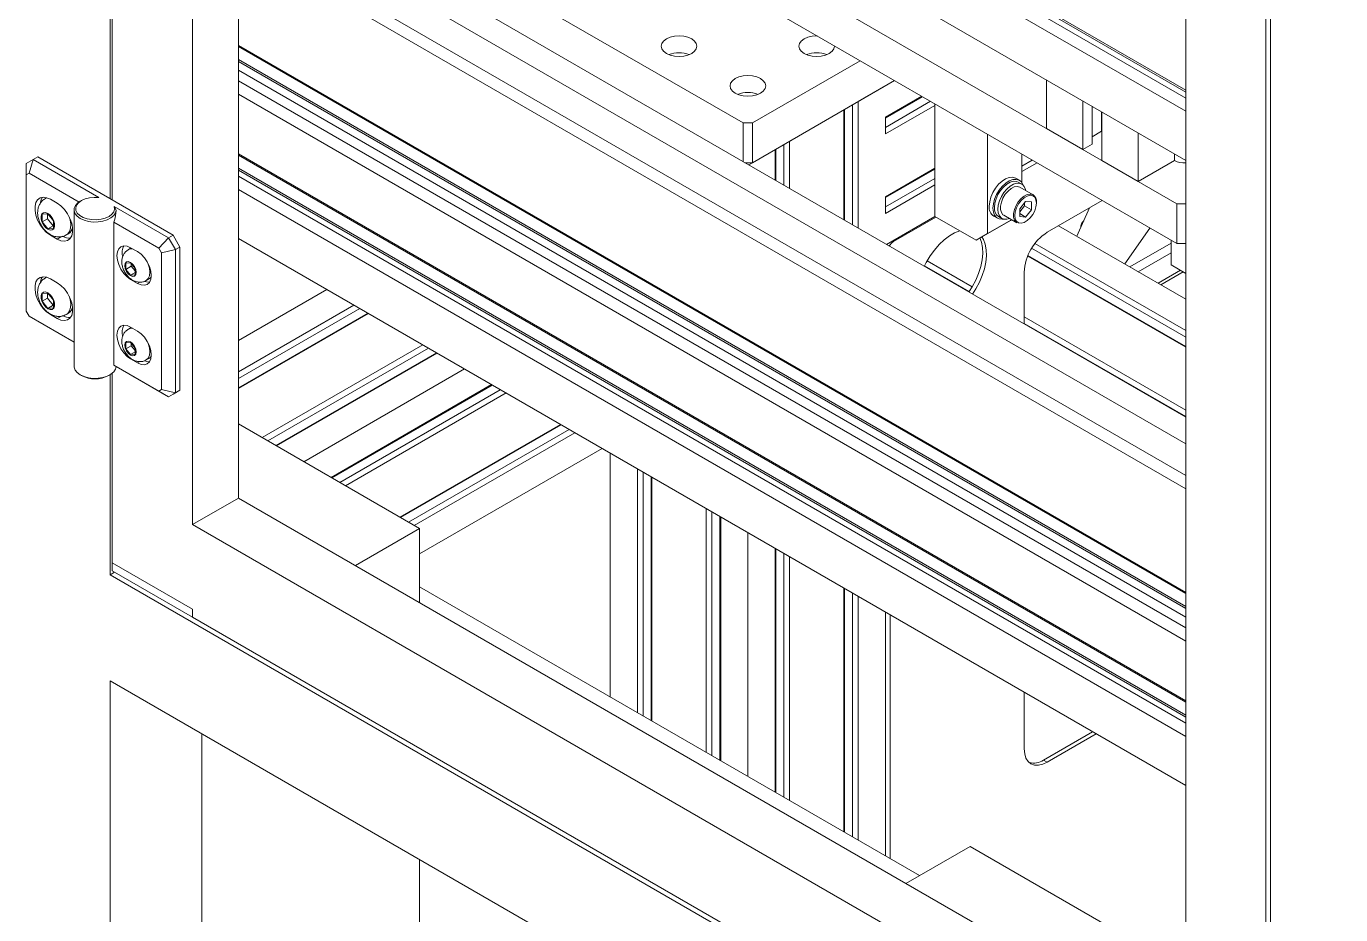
# Model space of a CAD drawing. Header units: millimetres. Extents: x 169 to 14583, y -399 to 10804.
# Drawn here: x 10261.3 to 10666.5, y 7561.4 to 7835.3 of the extents above; entities that cross this region are included whole.
import ezdxf

# ---------------------------------------------------------------- set-up
doc = ezdxf.new("R2010")
doc.units = ezdxf.units.MM
doc.header["$LTSCALE"] = 35

msp = doc.modelspace()

# ---------------------------------------------------------------- linework, layer by layer
at = {"color": 7, "linetype": 'Continuous', "lineweight": 18}
for p, q in [((10287.124, 8173.822), (10287.124, 7782.134)), ((10287.831, 8174.306), (10287.831, 7781.726)), ((10312.58, 8174.64), (10312.58, 7681.702)), ((10326.722, 8166.476), (10326.722, 7689.866)), ((10328.178, 7980.884), (10618.757, 7813.136)), ((10329.768, 7981.802), (10618.757, 7814.973)), ((10330.3, 7982.109), (10618.757, 7815.587)), ((10326.722, 7977.643), (10618.757, 7809.054)), ((10326.722, 7962.536), (10618.757, 7793.948)), ((10326.722, 7895.307), (10482.356, 7805.461)), ((10326.722, 7883.357), (10618.757, 7714.769)), ((10326.722, 7875.196), (10618.757, 7706.608)), ((10618.757, 7504.95), (10618.757, 7865.994)), ((10326.722, 7865.399), (10618.757, 7696.811)), ((10326.722, 7861.317), (10618.757, 7692.728)), ((10477.407, 7860.571), (10616, 7780.563)), ((10643.506, 7464.534), (10643.506, 7851.348)), ((10644.92, 7850.89), (10644.92, 7463.717)), ((10477.407, 7848.323), (10616, 7768.315)), ((10326.722, 7829.39), (10618.757, 7660.802)), ((10326.722, 7829.063), (10618.757, 7660.475)), ((10326.722, 7824.981), (10618.757, 7656.392)), ((10326.722, 7824.367), (10618.757, 7655.779)), ((10326.722, 7821.714), (10618.757, 7653.126)), ((10485.185, 7805.461), (10518.419, 7824.647)), ((10326.722, 7818.448), (10618.757, 7649.86)), ((10485.185, 7793.213), (10529.027, 7818.523)), ((10529.027, 7818.523), (10517.818, 7812.052)), ((10575.836, 7803.749), (10575.836, 7818.726)), ((10326.722, 7814.366), (10618.757, 7645.777)), ((10526.197, 7807.213), (10537.408, 7813.685)), ((10526.197, 7806.967), (10537.621, 7813.562)), ((10513.363, 7809.48), (10496.605, 7799.806)), ((10513.363, 7775.612), (10513.363, 7809.48)), ((10513.575, 7775.489), (10513.575, 7809.603)), ((10516.05, 7774.061), (10516.05, 7811.031)), ((10517.818, 7773.04), (10517.818, 7812.052)), ((10526.197, 7804.11), (10540.095, 7812.133)), ((10526.197, 7802.069), (10541.4, 7810.845)), ((10541.4, 7811.38), (10541.4, 7776.673)), ((10587.044, 7797.279), (10587.044, 7812.256)), ((10589.872, 7798.912), (10589.872, 7810.623)), ((10592.806, 7802.932), (10592.806, 7808.929)), ((10592.913, 7793.891), (10592.913, 7808.868)), ((10482.356, 7805.461), (10485.185, 7805.461)), ((10482.356, 7793.512), (10482.356, 7805.461)), ((10485.185, 7805.461), (10485.185, 7793.213)), ((10526.197, 7802.069), (10526.197, 7807.213)), ((10557.663, 7771.367), (10557.663, 7801.992)), ((10575.836, 7803.749), (10587.044, 7797.279)), ((10589.872, 7801.238), (10592.806, 7802.932)), ((10604.12, 7787.421), (10604.12, 7802.398)), ((10492.15, 7797.234), (10484.029, 7792.546)), ((10492.15, 7787.858), (10492.15, 7797.234)), ((10492.362, 7787.736), (10492.362, 7797.356)), ((10494.837, 7786.307), (10494.837, 7798.785)), ((10496.605, 7785.286), (10496.605, 7799.806)), ((10587.044, 7797.279), (10589.872, 7798.912)), ((10261.315, 7792.951), (10263.436, 7794.176)), ((10261.315, 7792.951), (10261.315, 7789.488)), ((10263.436, 7794.176), (10262.193, 7789.995)), ((10264.85, 7794.993), (10263.436, 7794.176)), ((10263.436, 7794.176), (10283.718, 7782.468)), ((10306.57, 7770.909), (10264.85, 7794.993)), ((10326.722, 7795.912), (10618.757, 7627.324)), ((10326.722, 7795.585), (10618.757, 7626.997)), ((10485.185, 7793.213), (10482.873, 7793.213)), ((10568.27, 7787.027), (10568.27, 7795.868)), ((10571.46, 7794.027), (10568.27, 7792.185)), ((10572.946, 7793.169), (10568.27, 7790.47)), ((10592.913, 7793.891), (10604.12, 7787.421)), ((10604.12, 7787.421), (10615.328, 7793.891)), ((10615.328, 7793.891), (10615.328, 7795.928)), ((10262.193, 7789.995), (10261.315, 7789.488)), ((10261.315, 7789.488), (10261.315, 7747.424)), ((10277.592, 7781.106), (10262.193, 7789.995)), ((10326.722, 7791.503), (10618.757, 7622.914)), ((10326.722, 7790.889), (10618.757, 7622.3)), ((10326.722, 7789.052), (10618.757, 7620.464)), ((10526.197, 7782.717), (10541.4, 7791.493)), ((10526.197, 7782.471), (10541.4, 7791.247)), ((10567.473, 7787.787), (10566.341, 7788.44)), ((10326.722, 7784.97), (10618.757, 7616.382)), ((10526.197, 7779.614), (10541.4, 7788.39)), ((10526.197, 7777.573), (10541.4, 7786.349)), ((10568.208, 7786.611), (10567.148, 7787.224)), ((10571.689, 7783.332), (10567.658, 7785.659)), ((10267.186, 7782.21), (10267.654, 7782.412)), ((10267.576, 7782.435), (10267.187, 7782.21)), ((10270.861, 7780.705), (10268.739, 7781.929)), ((10278.285, 7781.522), (10277.931, 7781.318)), ((10526.197, 7777.573), (10526.197, 7782.717)), ((10569.401, 7781.276), (10567.604, 7779.04)), ((10569.077, 7779.943), (10569.077, 7780.873)), ((10569.401, 7781.276), (10571.199, 7781.115)), ((10571.199, 7778.718), (10571.199, 7781.115)), ((10593.031, 7781.574), (10576.048, 7771.77)), ((10616, 7780.563), (10618.757, 7780.563)), ((10616, 7768.315), (10616, 7780.563)), ((10267.962, 7777.509), (10266.194, 7777.351)), ((10266.194, 7777.351), (10266.194, 7774.994)), ((10267.863, 7777.5), (10267.863, 7775.957)), ((10269.729, 7775.31), (10267.962, 7777.509)), ((10276.028, 7778.665), (10276.028, 7730.489)), ((10288.409, 7779.76), (10305.155, 7770.092)), ((10288.409, 7779.76), (10289.027, 7778.587)), ((10541.4, 7776.673), (10526.462, 7768.05)), ((10541.753, 7776.469), (10528.672, 7768.917)), ((10541.4, 7776.673), (10554.128, 7769.325)), ((10559.592, 7776.748), (10560.723, 7776.095)), ((10561.048, 7776.658), (10562.109, 7776.046)), ((10562.659, 7776.998), (10566.689, 7774.671)), ((10569.077, 7779.943), (10567.604, 7778.11)), ((10567.604, 7779.04), (10567.604, 7776.643)), ((10567.604, 7777.52), (10569.401, 7776.482)), ((10569.401, 7776.482), (10567.604, 7776.643)), ((10569.077, 7779.943), (10571.199, 7778.718)), ((10571.199, 7778.718), (10569.401, 7776.482)), ((10585.191, 7770.531), (10589.053, 7779.278)), ((10267.863, 7775.957), (10266.194, 7774.994)), ((10266.194, 7774.994), (10267.962, 7772.795)), ((10267.863, 7775.957), (10269.63, 7773.758)), ((10269.63, 7773.758), (10267.962, 7772.795)), ((10267.962, 7772.795), (10269.729, 7772.953)), ((10269.63, 7773.758), (10269.729, 7773.767)), ((10269.729, 7772.953), (10269.729, 7775.31)), ((10302.155, 7766.925), (10288.315, 7774.915)), ((10288.315, 7774.915), (10288.315, 7730.822)), ((10564.734, 7775.448), (10554.128, 7769.325)), ((10557.663, 7771.367), (10565.038, 7775.625)), ((10565.039, 7775.624), (10564.734, 7775.448)), ((10618.757, 7751.154), (10579.546, 7773.79)), ((10607.745, 7773.08), (10599.97, 7762)), ((10268.9, 7770.998), (10268.739, 7770.906)), ((10268.739, 7770.906), (10270.861, 7769.681)), ((10272.169, 7770.437), (10270.861, 7769.681)), ((10273.686, 7770.952), (10274.323, 7771.319)), ((10305.155, 7770.092), (10302.155, 7766.925)), ((10305.155, 7770.092), (10306.57, 7770.909)), ((10305.155, 7770.092), (10307.277, 7766.418)), ((10306.57, 7770.909), (10308.691, 7767.235)), ((10326.722, 7769.864), (10618.757, 7601.276)), ((10528.318, 7769.121), (10528.672, 7768.917)), ((10554.128, 7769.325), (10557.663, 7771.367)), ((10618.757, 7741.479), (10572.265, 7768.319)), ((10601.524, 7761.102), (10614.232, 7768.438)), ((10614.232, 7769.335), (10614.232, 7761.707)), ((10618.757, 7768.315), (10616, 7768.315)), ((10293.645, 7766.939), (10292.789, 7766.445)), ((10295.609, 7765.805), (10293.488, 7767.03)), ((10303.034, 7765.404), (10302.155, 7766.925)), ((10307.277, 7766.418), (10303.034, 7765.404)), ((10303.034, 7723.34), (10303.034, 7765.404)), ((10308.691, 7767.235), (10307.277, 7766.418)), ((10307.277, 7766.418), (10307.277, 7722.325)), ((10308.691, 7767.235), (10308.691, 7723.141)), ((10618.757, 7736.336), (10570.046, 7764.457)), ((10618.757, 7736.58), (10570.128, 7764.653)), ((10618.757, 7739.438), (10571.264, 7766.856)), ((10614.232, 7765.451), (10604.112, 7759.609)), ((10293.417, 7762.343), (10292.003, 7762.216)), ((10292.003, 7762.216), (10292.003, 7760.33)), ((10293.672, 7761.294), (10292.003, 7760.33)), ((10292.003, 7760.33), (10293.417, 7758.571)), ((10294.832, 7760.583), (10293.417, 7762.343)), ((10293.672, 7762.026), (10293.672, 7761.294)), ((10293.672, 7761.294), (10294.832, 7759.851)), ((10294.832, 7758.698), (10294.832, 7760.583)), ((10551.975, 7753.498), (10538.247, 7761.424)), ((10552.928, 7754.989), (10539.061, 7762.995)), ((10614.232, 7761.707), (10618.757, 7759.095)), ((10267.186, 7757.714), (10267.654, 7757.915)), ((10267.576, 7757.939), (10267.187, 7757.714)), ((10270.861, 7756.208), (10268.739, 7757.433)), ((10294.832, 7759.388), (10293.417, 7758.571)), ((10293.417, 7758.571), (10294.832, 7758.698)), ((10293.488, 7757.231), (10295.609, 7756.007)), ((10296.347, 7756.433), (10295.609, 7756.007)), ((10298.289, 7756.918), (10299.278, 7757.49)), ((10568.977, 7759.523), (10568.977, 7743.507)), ((10617.102, 7760.05), (10610.224, 7756.08)), ((10611.103, 7755.573), (10617.981, 7759.543)), ((10267.962, 7753.013), (10266.194, 7752.855)), ((10266.194, 7752.855), (10266.194, 7750.498)), ((10267.863, 7753.004), (10267.863, 7751.461)), ((10269.729, 7750.814), (10267.962, 7753.013)), ((10353.958, 7754.141), (10326.722, 7738.418)), ((10267.863, 7751.461), (10266.194, 7750.498)), ((10266.194, 7750.498), (10267.962, 7748.299)), ((10267.863, 7751.461), (10269.63, 7749.262)), ((10269.63, 7749.262), (10267.962, 7748.299)), ((10267.962, 7748.299), (10269.729, 7748.457)), ((10269.63, 7749.262), (10269.729, 7749.271)), ((10269.729, 7748.457), (10269.729, 7750.814)), ((10362.338, 7749.304), (10326.722, 7728.743)), ((10364.106, 7748.283), (10326.722, 7726.702)), ((10261.315, 7747.424), (10262.193, 7745.902)), ((10262.193, 7745.902), (10276.028, 7737.915)), ((10263.436, 7745.184), (10262.193, 7745.902)), ((10276.028, 7737.915), (10263.436, 7745.184)), ((10268.9, 7746.502), (10268.739, 7746.41)), ((10268.739, 7746.41), (10270.861, 7745.185)), ((10272.169, 7745.941), (10270.861, 7745.185)), ((10273.686, 7746.455), (10274.323, 7746.823)), ((10366.581, 7746.854), (10326.722, 7723.844)), ((10366.792, 7746.732), (10326.722, 7723.6)), ((10618.757, 7716.987), (10568.977, 7745.725)), ((10293.645, 7742.443), (10292.789, 7741.948)), ((10295.609, 7741.309), (10293.488, 7742.533)), ((10618.757, 7714.946), (10568.977, 7743.683)), ((10293.417, 7737.846), (10292.003, 7737.72)), ((10292.003, 7737.72), (10292.003, 7735.834)), ((10293.672, 7736.798), (10292.003, 7735.834)), ((10292.003, 7735.834), (10293.417, 7734.075)), ((10294.832, 7736.087), (10293.417, 7737.846)), ((10293.672, 7737.53), (10293.672, 7736.798)), ((10293.672, 7736.798), (10294.832, 7735.355)), ((10294.832, 7734.201), (10294.832, 7736.087)), ((10383.551, 7737.058), (10334.045, 7708.479)), ((10385.319, 7736.037), (10335.813, 7707.458)), ((10294.832, 7734.891), (10293.417, 7734.075)), ((10293.417, 7734.075), (10294.832, 7734.201)), ((10293.488, 7732.735), (10295.609, 7731.51)), ((10296.347, 7731.936), (10295.609, 7731.51)), ((10298.289, 7732.422), (10299.278, 7732.993)), ((10387.794, 7734.608), (10338.289, 7706.029)), ((10388.006, 7734.486), (10338.5, 7705.907)), ((10277.931, 7727.836), (10278.285, 7727.632)), ((10286.771, 7727.632), (10287.125, 7727.836)), ((10287.124, 7727.835), (10287.124, 7666.186)), ((10287.831, 7728.319), (10287.831, 7669.86)), ((10288.315, 7730.822), (10302.155, 7722.832)), ((10305.155, 7721.1), (10289.027, 7730.411)), ((10346.879, 7701.07), (10396.385, 7729.649)), ((10404.765, 7724.811), (10355.26, 7696.232)), ((10404.978, 7724.688), (10355.473, 7696.109)), ((10302.155, 7722.832), (10303.034, 7723.34)), ((10305.155, 7721.1), (10302.155, 7722.832)), ((10307.277, 7722.325), (10303.034, 7723.34)), ((10307.277, 7722.325), (10305.155, 7721.1)), ((10306.57, 7721.916), (10305.155, 7721.1)), ((10308.691, 7723.141), (10306.57, 7721.916)), ((10307.277, 7722.325), (10308.691, 7723.141)), ((10407.453, 7723.259), (10357.948, 7694.68)), ((10409.221, 7722.239), (10359.715, 7693.66)), ((10382.584, 7680.458), (10326.722, 7712.706)), ((10425.982, 7712.563), (10376.477, 7683.984)), ((10426.195, 7712.44), (10376.69, 7683.861)), ((10428.67, 7711.011), (10379.164, 7682.432)), ((10430.438, 7709.991), (10380.932, 7681.412)), ((10382.584, 7672.689), (10438.818, 7705.153)), ((10441.344, 7628.535), (10441.344, 7703.694)), ((10449.723, 7623.698), (10449.723, 7698.857)), ((10451.491, 7622.678), (10451.491, 7697.837)), ((10453.966, 7621.249), (10453.966, 7696.408)), ((10454.178, 7621.126), (10454.178, 7696.285)), ((10312.58, 7681.702), (10326.722, 7689.866)), ((10326.722, 7689.866), (10618.757, 7521.278)), ((10470.937, 7611.452), (10470.937, 7686.611)), ((10472.704, 7610.431), (10472.704, 7685.59)), ((10475.179, 7609.003), (10475.179, 7684.162)), ((10475.391, 7608.88), (10475.391, 7684.039)), ((10312.58, 7681.702), (10618.757, 7504.95)), ((10362.802, 7669.038), (10382.584, 7680.458)), ((10382.584, 7680.458), (10382.584, 7657.618)), ((10483.771, 7604.043), (10483.771, 7679.202)), ((10492.15, 7599.206), (10492.15, 7674.365)), ((10492.362, 7599.083), (10492.362, 7674.242)), ((10494.837, 7597.655), (10494.837, 7672.814)), ((10496.605, 7596.634), (10496.605, 7671.793)), ((10287.124, 7666.186), (10288.539, 7667.002)), ((10312.58, 7655.573), (10287.831, 7669.86)), ((10287.831, 7669.86), (10287.831, 7667.411)), ((10287.831, 7667.411), (10312.58, 7653.123)), ((10287.124, 7666.186), (11001.302, 7253.9)), ((10382.584, 7662.457), (10536.698, 7573.489)), ((10513.363, 7586.96), (10513.363, 7662.119)), ((10513.575, 7586.837), (10513.575, 7661.996)), ((10516.05, 7585.409), (10516.05, 7660.568)), ((10517.818, 7584.388), (10517.818, 7659.547)), ((10312.58, 7653.123), (10312.58, 7655.573)), ((10526.197, 7654.71), (10526.197, 7579.551)), ((10312.58, 7653.123), (10618.757, 7476.371)), ((10527.682, 7653.853), (10527.682, 7578.694)), ((10287.124, 7633.524), (11743.764, 6792.624)), ((10287.124, 7633.524), (10287.124, 6977.336)), ((10568.977, 7630.013), (10568.977, 7612.546)), ((10315.408, 7617.196), (10315.408, 6993.664)), ((10574.917, 7609.115), (10590.047, 7617.85)), ((10576.048, 7608.462), (10591.178, 7617.197)), ((10574.917, 7609.115), (10576.048, 7608.462)), ((10552.289, 7582.489), (10532.507, 7571.069)), ((10618.757, 7544.118), (10552.289, 7582.489)), ((10382.584, 7578.416), (10382.584, 7370.173))]:
    msp.add_line(p, q, dxfattribs=at)
at = {"color": 7, "linetype": 'Continuous', "lineweight": 18, "flags": 128}
for points in [[(10466.446, 7831.382), (10465.307, 7831.887), (10463.981, 7832.204), (10462.557, 7832.312), (10461.134, 7832.204), (10459.807, 7831.887), (10458.668, 7831.382), (10457.794, 7830.725), (10457.245, 7829.959), (10457.057, 7829.137), (10457.245, 7828.315), (10457.794, 7827.55), (10458.668, 7826.892), (10459.807, 7826.387), (10461.134, 7826.07), (10462.557, 7825.962), (10463.981, 7826.07), (10465.307, 7826.387), (10466.446, 7826.892), (10467.321, 7827.55), (10467.87, 7828.315), (10468.057, 7829.137), (10467.87, 7829.959), (10467.321, 7830.725), (10466.446, 7831.382)], [(10505.143, 7832.311), (10504.984, 7832.312), (10503.56, 7832.204), (10502.234, 7831.887), (10501.095, 7831.382), (10500.221, 7830.725), (10499.671, 7829.959), (10499.484, 7829.137), (10499.671, 7828.315), (10500.221, 7827.55), (10501.095, 7826.892), (10502.234, 7826.387), (10503.56, 7826.07), (10504.984, 7825.962), (10506.407, 7826.07), (10507.734, 7826.387), (10508.873, 7826.892), (10509.747, 7827.55), (10510.296, 7828.315), (10510.484, 7829.137), (10510.481, 7829.229)], [(10487.66, 7819.136), (10486.521, 7819.641), (10485.194, 7819.958), (10483.771, 7820.066), (10482.347, 7819.958), (10481.021, 7819.641), (10479.882, 7819.136), (10479.007, 7818.479), (10478.458, 7817.713), (10478.271, 7816.891), (10478.458, 7816.069), (10479.007, 7815.303), (10479.882, 7814.646), (10481.021, 7814.141), (10482.347, 7813.824), (10483.771, 7813.716), (10485.194, 7813.824), (10486.521, 7814.141), (10487.66, 7814.646), (10488.534, 7815.303), (10489.083, 7816.069), (10489.271, 7816.891), (10489.083, 7817.713), (10488.534, 7818.479), (10487.66, 7819.136)], [(10558.194, 7779.838), (10558.322, 7781.184), (10558.701, 7782.605), (10559.31, 7784.026), (10560.116, 7785.37), (10561.076, 7786.563), (10562.138, 7787.543), (10563.244, 7788.256), (10564.335, 7788.664), (10565.353, 7788.745), (10566.242, 7788.494), (10566.341, 7788.44)], [(10559.325, 7779.185), (10559.454, 7780.531), (10559.833, 7781.952), (10560.442, 7783.373), (10561.248, 7784.716), (10562.207, 7785.91), (10563.269, 7786.89), (10564.375, 7787.603), (10565.467, 7788.011), (10566.484, 7788.092), (10567.373, 7787.841), (10568.086, 7787.272), (10568.583, 7786.415), (10568.629, 7786.29)], [(10559.785, 7779.451), (10559.91, 7780.715), (10560.279, 7782.051), (10560.869, 7783.38), (10561.648, 7784.625), (10562.568, 7785.715), (10563.578, 7786.585), (10564.618, 7787.185), (10565.627, 7787.481), (10566.548, 7787.454), (10567.148, 7787.224)], [(10560.845, 7778.838), (10560.971, 7780.103), (10561.339, 7781.438), (10561.93, 7782.768), (10562.708, 7784.013), (10563.629, 7785.103), (10564.639, 7785.973), (10565.679, 7786.573), (10566.688, 7786.869), (10567.609, 7786.842), (10568.387, 7786.495), (10568.978, 7785.848), (10569.347, 7784.938), (10569.406, 7784.65)], [(10567.658, 7785.659), (10567.572, 7785.705), (10566.785, 7785.892), (10565.878, 7785.741), (10564.917, 7785.262), (10563.975, 7784.492), (10563.12, 7783.487), (10562.416, 7782.322), (10561.916, 7781.083), (10561.656, 7779.862), (10561.656, 7778.751), (10561.916, 7777.83), (10562.416, 7777.169), (10562.659, 7776.998)], [(10268.739, 7781.929), (10267.597, 7782.429), (10266.521, 7782.578), (10265.574, 7782.37), (10264.811, 7781.816), (10264.277, 7780.948), (10264.001, 7779.817), (10264.001, 7778.489), (10264.277, 7777.039), (10264.811, 7775.554), (10265.574, 7774.119), (10266.521, 7772.818), (10267.597, 7771.726), (10268.739, 7770.906)], [(10266.277, 7782.561), (10265.903, 7781.887), (10265.649, 7780.924)], [(10270.861, 7769.681), (10272.003, 7769.182), (10273.079, 7769.032), (10274.026, 7769.24), (10274.789, 7769.794), (10275.324, 7770.662), (10275.599, 7771.793), (10275.599, 7773.122), (10275.324, 7774.571), (10274.789, 7776.056), (10274.026, 7777.491), (10273.079, 7778.793), (10272.003, 7779.885), (10270.861, 7780.705)], [(10289.027, 7778.587), (10288.819, 7777.721), (10288.27, 7776.906), (10287.409, 7776.187), (10286.283, 7775.602), (10284.953, 7775.183), (10283.492, 7774.954), (10281.978, 7774.926), (10280.494, 7775.101), (10279.12, 7775.469), (10277.932, 7776.011), (10276.993, 7776.697), (10276.355, 7777.49), (10276.051, 7778.347), (10276.1, 7779.221), (10276.497, 7780.065), (10277.222, 7780.832), (10277.931, 7781.318)], [(10283.718, 7782.468), (10282.266, 7782.533), (10280.829, 7782.395), (10279.492, 7782.06), (10278.334, 7781.55), (10277.424, 7780.893), (10276.814, 7780.13), (10276.541, 7779.303), (10276.622, 7778.464), (10277.05, 7777.66), (10277.802, 7776.939), (10278.832, 7776.344), (10280.08, 7775.911), (10281.472, 7775.663), (10282.927, 7775.617), (10284.358, 7775.774), (10285.682, 7776.126), (10286.819, 7776.652), (10287.703, 7777.32), (10288.282, 7778.092), (10288.522, 7778.922), (10288.409, 7779.76)], [(10566.689, 7774.671), (10566.447, 7774.842), (10565.946, 7775.503), (10565.686, 7776.424), (10565.686, 7777.536), (10565.946, 7778.756), (10566.447, 7779.995), (10567.15, 7781.16), (10568.005, 7782.165), (10568.948, 7782.936), (10569.908, 7783.414), (10570.816, 7783.566), (10571.602, 7783.379), (10571.689, 7783.332)], [(10572.725, 7780.798), (10572.59, 7781.801), (10572.197, 7782.568), (10571.578, 7783.036), (10570.782, 7783.167), (10569.874, 7782.951), (10568.928, 7782.405), (10568.021, 7781.573), (10567.225, 7780.523), (10566.605, 7779.34), (10566.212, 7778.12), (10566.078, 7776.961), (10566.212, 7775.957), (10566.605, 7775.19), (10567.225, 7774.722), (10568.021, 7774.591), (10568.928, 7774.808), (10569.874, 7775.354), (10570.782, 7776.185), (10571.578, 7777.235), (10572.197, 7778.418), (10572.59, 7779.639), (10572.725, 7780.798)], [(10267.962, 7772.703), (10268.687, 7772.431), (10269.325, 7772.488), (10269.799, 7772.867), (10270.051, 7773.521), (10270.051, 7774.372), (10269.799, 7775.316), (10269.325, 7776.242), (10268.687, 7777.035), (10267.962, 7777.602), (10267.236, 7777.873), (10266.598, 7777.816), (10266.124, 7777.438), (10265.873, 7776.784), (10265.873, 7775.933), (10266.124, 7774.988), (10266.598, 7774.063), (10267.236, 7773.269), (10267.962, 7772.703)], [(10274.565, 7776.531), (10274.84, 7775.561), (10275.025, 7774.241), (10274.963, 7773.046), (10274.657, 7772.042), (10274.123, 7771.283), (10273.678, 7770.947)], [(10562.597, 7775.842), (10562.207, 7775.789), (10561.248, 7775.874), (10560.442, 7776.287), (10559.833, 7777.005), (10559.454, 7777.989), (10559.325, 7779.185)], [(10564.406, 7775.99), (10563.629, 7775.788), (10562.708, 7775.815), (10561.93, 7776.162), (10561.339, 7776.809), (10560.971, 7777.719), (10560.845, 7778.838)], [(10549.1, 7772.228), (10547.515, 7771.594), (10545.891, 7770.656), (10544.286, 7769.443), (10542.738, 7767.984), (10541.283, 7766.312), (10539.955, 7764.466), (10538.785, 7762.49), (10538.245, 7761.42)], [(10551.973, 7753.495), (10552.927, 7754.987), (10554.007, 7757.01), (10554.89, 7759.094), (10555.554, 7761.188), (10555.984, 7763.245), (10556.171, 7765.215), (10556.108, 7767.053), (10555.799, 7768.716), (10555.322, 7770.015)], [(10553.019, 7752.719), (10554.058, 7754.334), (10555.138, 7756.357), (10556.021, 7758.441), (10556.685, 7760.535), (10557.116, 7762.592), (10557.302, 7764.562), (10557.24, 7766.4), (10556.931, 7768.062), (10556.382, 7769.51), (10555.887, 7770.341)], [(10293.488, 7767.03), (10292.39, 7767.497), (10291.367, 7767.598), (10290.488, 7767.327), (10289.814, 7766.701), (10289.39, 7765.764), (10289.246, 7764.58), (10289.39, 7763.228), (10289.814, 7761.802), (10290.488, 7760.398), (10291.367, 7759.112), (10292.39, 7758.032), (10293.488, 7757.231)], [(10292.789, 7766.445), (10293.594, 7766.693), (10294.083, 7766.686)], [(10295.609, 7756.007), (10296.708, 7755.54), (10297.731, 7755.438), (10298.609, 7755.71), (10299.284, 7756.335), (10299.708, 7757.272), (10299.852, 7758.457), (10299.708, 7759.808), (10299.284, 7761.234), (10298.609, 7762.638), (10297.731, 7763.924), (10296.708, 7765.004), (10295.609, 7765.805)], [(10293.417, 7758.415), (10294.094, 7758.18), (10294.667, 7758.292), (10295.051, 7758.733), (10295.185, 7759.436), (10295.051, 7760.295), (10294.667, 7761.179), (10294.094, 7761.952), (10293.417, 7762.498), (10292.741, 7762.733), (10292.167, 7762.622), (10291.784, 7762.181), (10291.65, 7761.477), (10291.784, 7760.618), (10292.167, 7759.735), (10292.741, 7758.961), (10293.417, 7758.415)], [(10298.685, 7762.505), (10298.907, 7761.983), (10299.295, 7760.675), (10299.428, 7759.436), (10299.295, 7758.35), (10298.907, 7757.492), (10298.289, 7756.918), (10298.288, 7756.918)], [(10268.739, 7757.433), (10267.597, 7757.932), (10266.521, 7758.082), (10265.574, 7757.874), (10264.811, 7757.32), (10264.277, 7756.452), (10264.001, 7755.321), (10264.001, 7753.992), (10264.277, 7752.543), (10264.811, 7751.058), (10265.574, 7749.623), (10266.521, 7748.322), (10267.597, 7747.229), (10268.739, 7746.41)], [(10266.277, 7758.064), (10265.903, 7757.391), (10265.649, 7756.428)], [(10270.861, 7745.185), (10272.003, 7744.686), (10273.079, 7744.536), (10274.026, 7744.744), (10274.789, 7745.298), (10275.324, 7746.166), (10275.599, 7747.297), (10275.599, 7748.626), (10275.324, 7750.075), (10274.789, 7751.56), (10274.026, 7752.995), (10273.079, 7754.297), (10272.003, 7755.389), (10270.861, 7756.208)], [(10297.897, 7756.624), (10298.334, 7756.479), (10299.31, 7756.373)], [(10299.278, 7757.49), (10299.279, 7757.49), (10299.83, 7757.974)], [(10267.962, 7748.206), (10268.687, 7747.935), (10269.325, 7747.992), (10269.799, 7748.371), (10270.051, 7749.025), (10270.051, 7749.875), (10269.799, 7750.82), (10269.325, 7751.745), (10268.687, 7752.539), (10267.962, 7753.106), (10267.236, 7753.377), (10266.598, 7753.32), (10266.124, 7752.941), (10265.873, 7752.287), (10265.873, 7751.437), (10266.124, 7750.492), (10266.598, 7749.567), (10267.236, 7748.773), (10267.962, 7748.206)], [(10274.565, 7752.035), (10274.84, 7751.065), (10275.025, 7749.744), (10274.963, 7748.55), (10274.657, 7747.546), (10274.123, 7746.787), (10273.678, 7746.451)], [(10293.488, 7742.533), (10292.39, 7743), (10291.367, 7743.102), (10290.488, 7742.83), (10289.814, 7742.205), (10289.39, 7741.268), (10289.246, 7740.083), (10289.39, 7738.732), (10289.814, 7737.306), (10290.488, 7735.902), (10291.367, 7734.616), (10292.39, 7733.536), (10293.488, 7732.735)], [(10292.789, 7741.949), (10293.594, 7742.197), (10294.083, 7742.19)], [(10295.609, 7731.51), (10296.708, 7731.043), (10297.731, 7730.942), (10298.609, 7731.213), (10299.284, 7731.839), (10299.708, 7732.776), (10299.852, 7733.96), (10299.708, 7735.312), (10299.284, 7736.738), (10298.609, 7738.142), (10297.731, 7739.428), (10296.708, 7740.508), (10295.609, 7741.309)], [(10293.417, 7733.919), (10294.094, 7733.684), (10294.667, 7733.796), (10295.051, 7734.237), (10295.185, 7734.94), (10295.051, 7735.799), (10294.667, 7736.682), (10294.094, 7737.456), (10293.417, 7738.002), (10292.741, 7738.237), (10292.167, 7738.126), (10291.784, 7737.685), (10291.65, 7736.981), (10291.784, 7736.122), (10292.167, 7735.239), (10292.741, 7734.465), (10293.417, 7733.919)], [(10298.685, 7738.009), (10298.907, 7737.486), (10299.295, 7736.179), (10299.428, 7734.94), (10299.295, 7733.854), (10298.907, 7732.995), (10298.289, 7732.422), (10298.288, 7732.422)], [(10297.897, 7732.127), (10298.334, 7731.982), (10299.31, 7731.877)], [(10299.278, 7732.993), (10299.279, 7732.994), (10299.83, 7733.477)], [(10276.028, 7730.489), (10276.051, 7730.171), (10276.355, 7729.314), (10276.993, 7728.522), (10277.932, 7727.835), (10279.12, 7727.293), (10280.494, 7726.925), (10281.978, 7726.75), (10283.492, 7726.778), (10284.953, 7727.007), (10286.283, 7727.426), (10287.409, 7728.011), (10288.27, 7728.73), (10288.819, 7729.545), (10289.027, 7730.411)], [(10576.048, 7608.462), (10574.669, 7607.823), (10573.342, 7607.522), (10572.12, 7607.571), (10571.048, 7607.967), (10570.169, 7608.697), (10569.515, 7609.732), (10569.113, 7611.031), (10568.977, 7612.546)]]:
    msp.add_lwpolyline(points, dxfattribs=at)
at = {"color": 7, "linetype": 'Continuous', "lineweight": 18}
for centre, radius, start, end in [((10462.557, 7818.405), 8.7, 68.9509, 111.0491), ((10504.984, 7818.405), 8.7, 68.9509, 111.0491), ((10483.771, 7806.159), 8.7, 68.9509, 111.0491), ((10618.21, 7799.496), 6.372, 242.39267, 274.92846), ((10570.246, 7781.3), 2.492, 354.06714, 54.62068), ((10561.468, 7779.458), 3.296, 173.38011, 235.30771), ((10562.722, 7779.097), 2.959, 173.14287, 235.54495), ((10272.834, 7773.652), 2.767, 302.54538, 352.72364), ((10589.194, 7773.214), 2.82, 132.26302, 180.09781), ((10274.63, 7773.86), 3.885, 236.51978, 274.7129), ((10530.912, 7765.308), 4.248, 121.83073, 147.97911), ((10584.329, 7758.824), 15.368, 122.60548, 177.39452), ((10295.357, 7765.422), 4.506, 151.06589, 193.85711), ((10272.834, 7749.156), 2.768, 302.54544, 352.72455), ((10274.63, 7749.364), 3.885, 236.51978, 274.7129), ((10295.357, 7740.926), 4.506, 151.06589, 193.85711), ((10282.528, 7735.677), 9.096, 242.19083, 297.80917), ((10571.89, 7613.476), 5.308, 254.98187, 304.76275)]:
    msp.add_arc(centre, radius, start, end, dxfattribs=at)
for centre, major_axis, ratio, start_param, end_param in [((10282.528, 7774.99), (4.596, 7.961), 0.5773346, 5.0251963, 5.4771118), ((10282.528, 7734.163), (6.5, -3.753), 0.0000704, 0.0207566, 0.4726721)]:
    msp.add_ellipse(centre, major_axis=major_axis, ratio=ratio, start_param=start_param, end_param=end_param, dxfattribs=at)
for points, knots in [([(10267.211, 7782.175), (10267.028, 7782.079), (10266.5, 7781.802), (10265.834, 7781.076), (10265.248, 7780.111), (10264.902, 7779.033), (10264.777, 7777.869), (10264.883, 7776.62), (10265.233, 7775.316), (10265.828, 7774.019), (10266.652, 7772.81), (10267.611, 7771.802), (10268.349, 7771.32), (10268.687, 7771.1)], [0, 0, 0, 0, 0.0472709, 0.1358149, 0.2210139, 0.3062933, 0.3948932, 0.4894606, 0.5902373, 0.6939569, 0.7994264, 0.9083449, 1, 1, 1, 1]), ([(10268.687, 7771.1), (10268.969, 7770.954), (10269.606, 7770.623), (10270.677, 7770.348), (10271.836, 7770.324), (10272.863, 7770.518), (10273.421, 7770.843), (10273.65, 7770.977)], [0, 0, 0, 0, 0.18252831, 0.41181334, 0.63208419, 0.84868036, 1, 1, 1, 1]), ([(10292.796, 7766.433), (10292.514, 7766.247), (10291.941, 7765.869), (10291.329, 7765.032), (10290.924, 7764.085), (10290.745, 7763.047), (10290.787, 7761.927), (10291.067, 7760.744), (10291.591, 7759.553), (10292.35, 7758.439), (10293.187, 7757.589), (10293.799, 7757.196), (10294.039, 7757.042)], [0, 0, 0, 0, 0.0906371, 0.1844668, 0.2760637, 0.3697862, 0.4695149, 0.5770053, 0.6893216, 0.8040533, 0.9233115, 1, 1, 1, 1]), ([(10267.211, 7757.679), (10267.028, 7757.583), (10266.5, 7757.306), (10265.834, 7756.579), (10265.248, 7755.614), (10264.902, 7754.537), (10264.777, 7753.373), (10264.883, 7752.123), (10265.233, 7750.82), (10265.828, 7749.523), (10266.652, 7748.314), (10267.611, 7747.306), (10268.349, 7746.824), (10268.687, 7746.604)], [0, 0, 0, 0, 0.0472709, 0.1358149, 0.2210139, 0.3062933, 0.3948932, 0.4894606, 0.5902373, 0.6939569, 0.7994264, 0.9083449, 1, 1, 1, 1]), ([(10294.039, 7757.042), (10294.302, 7756.907), (10294.888, 7756.606), (10295.881, 7756.377), (10296.943, 7756.41), (10297.771, 7756.606), (10298.163, 7756.877), (10298.267, 7756.949)], [0, 0, 0, 0, 0.1988641, 0.4442256, 0.6808356, 0.9146981, 1, 1, 1, 1]), ([(10268.687, 7746.604), (10268.969, 7746.457), (10269.606, 7746.127), (10270.677, 7745.852), (10271.836, 7745.827), (10272.863, 7746.022), (10273.421, 7746.347), (10273.65, 7746.481)], [0, 0, 0, 0, 0.1825283, 0.4118133, 0.6320842, 0.8486804, 1, 1, 1, 1]), ([(10292.796, 7741.937), (10292.514, 7741.751), (10291.941, 7741.373), (10291.329, 7740.536), (10290.924, 7739.589), (10290.745, 7738.551), (10290.787, 7737.431), (10291.067, 7736.248), (10291.591, 7735.057), (10292.35, 7733.943), (10293.187, 7733.092), (10293.799, 7732.7), (10294.039, 7732.546)], [0, 0, 0, 0, 0.09063709, 0.18446678, 0.27606372, 0.36978619, 0.46951487, 0.57700529, 0.68932164, 0.80405332, 0.92331146, 1, 1, 1, 1]), ([(10294.039, 7732.546), (10294.302, 7732.411), (10294.888, 7732.109), (10295.881, 7731.881), (10296.943, 7731.914), (10297.771, 7732.11), (10298.163, 7732.38), (10298.267, 7732.453)], [0, 0, 0, 0, 0.1988641, 0.4442256, 0.6808356, 0.9146981, 1, 1, 1, 1])]:
    msp.add_open_spline(points, degree=3, knots=knots, dxfattribs=at)

doc.saveas('drawing.dxf')
